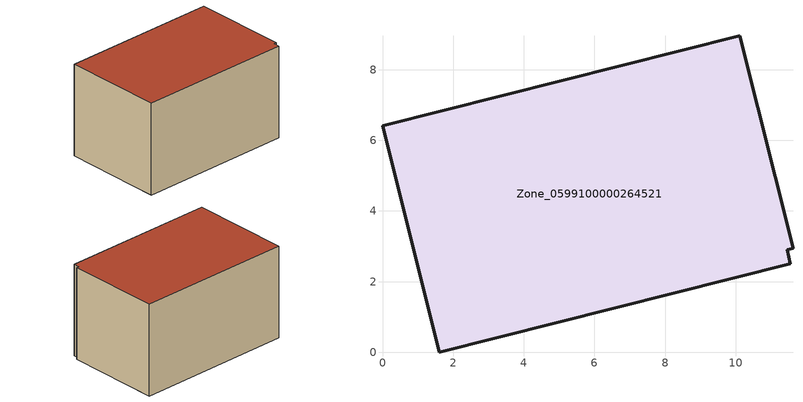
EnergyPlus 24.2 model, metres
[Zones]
Zone_0599100000264521
 floor ground (C_G): 11.62,2.94 11.46,2.9 11.55,2.51 1.6,0 0,6.41 10.12,8.96 z0
 wall outside (C_F): 11.62,2.94 10.12,8.96 0,6.41 1.6,0 11.55,2.51 11.46,2.9 11.62,2.94 z0:6.1
 roof outside (C_R): 11.46,2.9 11.62,2.94 10.12,8.96 0,6.41 1.6,0 11.55,2.51 z6.1
[BUILDING]
Pand.0599100000264521: North Axis=0; Terrain=City; Loads Convergence Tolerance Value=0.04; Temperature Convergence Tolerance Value=0.4; Solar Distribution=FullExterior; Maximum Number of Warmup Days=25; Minimum Number of Warmup Days=1
[Site:Location]
Rotterdam.The.Hague.AP_ZH_NLD Design_Conditions: Latitude=51.96; Longitude=4.45; Time Zone=1; Elevation=-4.5
[SITE:GROUNDTEMPERATURE:BUILDINGSURFACE]
18, 18, 18, 18, 18, 18, 18, 18, 18, 18, 18, 18
[MATERIAL] Thermal Absorptance=0.9; Solar Absorptance=0.7; Visible Absorptance=0.7
Name | Roughness | Thickness | Conductivity | Density | Specific Heat
G.TC.1946-1964 | MediumSmooth | 0.15 | 1 | 540 | 1210
F.TC.1946-1964 | Rough | 0.3 | 0.857143 | 1920 | 840
R.TC.1946-1964 | MediumRough | 0.2 | 0.235294 | 1500 | 1000
[CONSTRUCTION]
C_G: G.TC.1946-1964
C_F: F.TC.1946-1964
C_R: R.TC.1946-1964
[ZONE]
Zone_0599100000264521: Type=1; Multiplier=1; Ceiling Height=Autocalculate; Volume=Autocalculate; Floor Area=autocalculate; Part of Total Floor Area=Yes
[ZONEINFILTRATION:DESIGNFLOWRATE]
Infil_Zone_0599100000264521: Zone or ZoneList or Space or SpaceList=Zone_0599100000264521; Schedule=AlwaysOn; Design Flow Rate Calculation Method=Flow/Area; Flow Rate per Floor Area=0.003; Constant Term Coefficient=1; Temperature Term Coefficient=0; Velocity Term Coefficient=0; Velocity Squared Term Coefficient=0
[HVACTEMPLATE:ZONE:IDEALLOADSAIRSYSTEM]
Zone_0599100000264521: Maximum Heating Supply Air Temperature=50; Minimum Cooling Supply Air Temperature=13; Maximum Heating Supply Air Humidity Ratio=0.0156; Minimum Cooling Supply Air Humidity Ratio=0.0077; Heating Limit=NoLimit; Cooling Limit=NoLimit; Dehumidification Control Type=ConstantSensibleHeatRatio; Cooling Sensible Heat Ratio=0.7; Dehumidification Setpoint=60; Humidification Control Type=None; Humidification Setpoint=30; Outdoor Air Method=None; Outdoor Air Flow Rate per Person=0.00944; Outdoor Air Flow Rate per Zone Floor Area=0; Outdoor Air Flow Rate per Zone=0; Demand Controlled Ventilation Type=None; Outdoor Air Economizer Type=NoEconomizer; Heat Recovery Type=None; Sensible Heat Recovery Effectiveness=0.7; Latent Heat Recovery Effectiveness=0.65
[ZONECONTROL:THERMOSTAT]
ThermostatControl_Zone_0599100000264521: Zone or ZoneList=Zone_0599100000264521; Control Type Schedule=DualSetpointControlType; Control 1=Thermostat_Zone_0599100000264521; Temperature Difference Between Cutout And Setpoint=0
[THERMOSTATSETPOINT:DUALSETPOINT]
Thermostat_Zone_0599100000264521: Heating Setpoint Temperature Schedule=HeatingSetpoint_Zone_0599100000264521; Cooling Setpoint Temperature Schedule=CoolingSetpoint_Zone_0599100000264521
[SCHEDULE:COMPACT]
HeatingSetpoint_Zone_0599100000264521: Through: 12/31, For: AllDays, Until: 24:00, 21
CoolingSetpoint_Zone_0599100000264521: Through: 12/31, For: AllDays, Until: 24:00, 24
DualSetpointControlType: Through: 12/31, For: AllDays, Until: 24:00, 4
AlwaysOn: Through: 12/31, For: AllDays, Until: 24:00, 1
